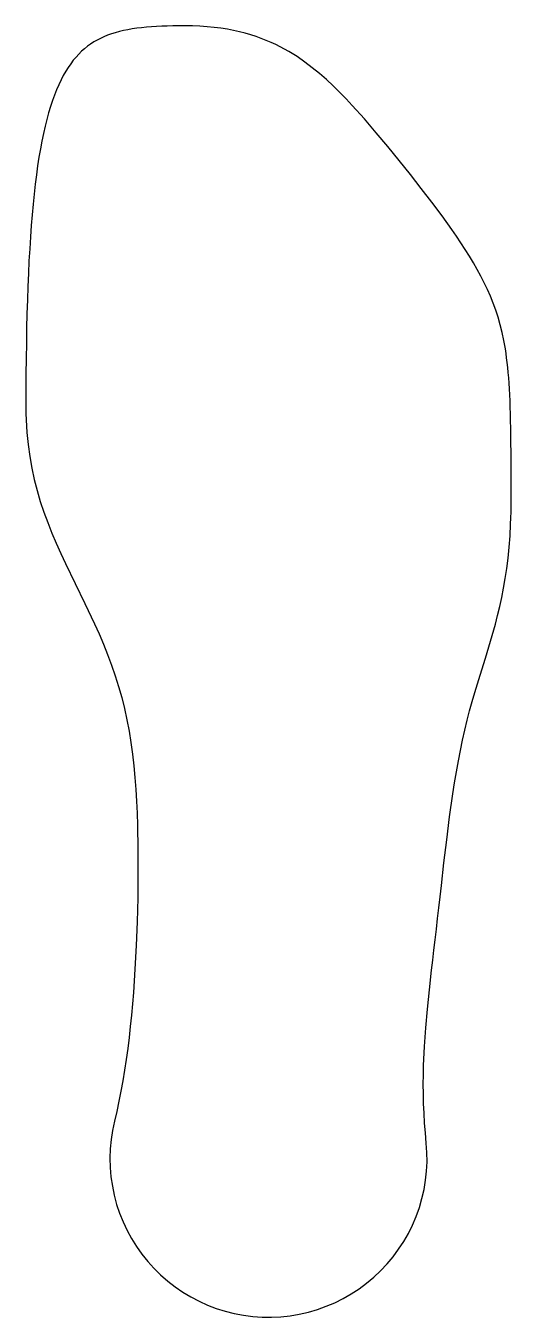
# Model space of a CAD drawing. Extents: x 4 to 104, y 3 to 271.
import ezdxf

# ---------------------------------------------------------------- set-up
doc = ezdxf.new("R2010")
doc.units = 0
doc.layers.get('0').update_dxf_attribs({"linetype": 'CONTINUOUS'})

msp = doc.modelspace()

# ---------------------------------------------------------------- linework, layer by layer
at = {"color": 1}
msp.add_lwpolyline([(21.505167, 41.981844), (21.213917, 40.067305), (21.036067, 38.138918), (20.972267, 36.203407), (21.022667, 34.267487), (21.187137, 32.337917), (21.465087, 30.421387), (21.855567, 28.524587), (22.357207, 26.654117), (22.968257, 24.816487), (23.686607, 23.018067), (24.509747, 21.265137), (25.434817, 19.563797), (26.458587, 17.919957), (27.577507, 16.339347), (28.787677, 14.827467), (30.084897, 13.389577), (31.464637, 12.030667), (32.922107, 10.755477), (34.452227, 9.568447), (36.049677, 8.473697), (37.708897, 7.475057), (39.424117, 6.575977), (41.189367, 5.779607), (42.998497, 5.088707), (44.845217, 4.505667), (46.723107, 4.032557), (48.625627, 3.670987), (50.546157, 3.422217), (52.478017, 3.287137), (54.414467, 3.266237), (56.348797, 3.359537), (58.274257, 3.566707), (60.184147, 3.887047), (62.071837, 4.319437), (63.930737, 4.862397), (65.754387, 5.514007), (67.536447, 6.272017), (69.270707, 7.133787), (70.951147, 8.096307), (72.571897, 9.156247), (74.127337, 10.309907), (75.612037, 11.553277), (77.020847, 12.882017), (78.348857, 14.291527), (79.591447, 15.776877), (80.744297, 17.332917), (81.803387, 18.954227), (82.765037, 20.635157), (83.625887, 22.369877), (84.382967, 24.152337), (85.033627, 25.976327), (85.575607, 27.835517), (86.007007, 29.723427), (86.326347, 31.633477), (86.532517, 33.559047), (86.624817, 35.493417), (86.602817, 37.429861), (86.466717, 39.361635), (86.275807, 41.444823), (86.122237, 43.502982), (86.004757, 45.538367), (85.922157, 47.553206), (85.873157, 49.549719), (85.856557, 51.530142), (85.871057, 53.49671), (85.915457, 55.451643), (86.087797, 59.337645), (86.354887, 63.223334), (86.700207, 67.139166), (87.108157, 71.113707), (87.563157, 75.175501), (87.803427, 77.248045), (88.049507, 79.353392), (88.299817, 81.494124), (88.553907, 83.669897), (88.811387, 85.880228), (89.071857, 88.124636), (89.334927, 90.40264), (89.600197, 92.713755), (90.138157, 97.427157), (90.700097, 102.211771), (91.303647, 107.001475), (91.966187, 111.730631), (92.325027, 114.051991), (92.705137, 116.333598), (93.108847, 118.566719), (93.536177, 120.747807), (93.985717, 122.876594), (94.456107, 124.952811), (94.945947, 126.976189), (95.453847, 128.946462), (95.978127, 130.863761), (96.514627, 132.733247), (97.059297, 134.562821), (97.608257, 136.360322), (98.703697, 139.890465), (99.770097, 143.386391), (100.776567, 146.911357), (101.247627, 148.709022), (101.692667, 150.543972), (102.108527, 152.425471), (102.492027, 154.362782), (102.839987, 156.365168), (103.149227, 158.441893), (103.416577, 160.602219), (103.638977, 162.854935), (103.814427, 165.205138), (103.941497, 167.656319), (103.986497, 168.920868), (104.018797, 170.211974), (104.038297, 171.530074), (104.044297, 172.875597), (104.043927, 175.008784), (104.041927, 177.049036), (104.038927, 179.000155), (104.032927, 180.865923), (104.023927, 182.650145), (104.011227, 184.356604), (103.994127, 185.9891), (103.971927, 187.551417), (103.944027, 189.047358), (103.909827, 190.480708), (103.868627, 191.855261), (103.819827, 193.174815), (103.762727, 194.443049), (103.697127, 195.662749), (103.622827, 196.836298), (103.539527, 197.96609), (103.447127, 199.054518), (103.345447, 200.103976), (103.234257, 201.116858), (103.113377, 202.095557), (102.982607, 203.042464), (102.841757, 203.959982), (102.529047, 205.716399), (102.173687, 207.383955), (101.774567, 208.980589), (101.331607, 210.517912), (100.844767, 212.005522), (100.314017, 213.453001), (99.739327, 214.869955), (99.120667, 216.265974), (98.457997, 217.650633), (97.751677, 219.03092), (97.003327, 220.408865), (96.214817, 221.786009), (95.388027, 223.163908), (94.524827, 224.544104), (93.627087, 225.928137), (92.696687, 227.317564), (91.735517, 228.713919), (89.729487, 231.53076), (87.627747, 234.372565), (85.443827, 237.233797), (83.190807, 240.109557), (80.881747, 242.994947), (78.528767, 245.884887), (76.128887, 248.765427), (73.671047, 251.617257), (71.144167, 254.421007), (69.851177, 255.798467), (68.533227, 257.154057), (67.183417, 258.482567), (65.794817, 259.778787), (64.360477, 261.037527), (62.873487, 262.253557), (61.326907, 263.421677), (59.713677, 264.536807), (58.022167, 265.592707), (57.141907, 266.095837), (56.235877, 266.580987), (55.301977, 267.047127), (54.338117, 267.493157), (53.342227, 267.918057), (52.312217, 268.320717), (51.245987, 268.700097), (50.141467, 269.055127), (48.996557, 269.384747), (47.808957, 269.687797), (46.575217, 269.962477), (45.292187, 270.206797), (43.956777, 270.418847), (42.565887, 270.596687), (41.116427, 270.738387), (39.605327, 270.841987), (38.029477, 270.905587), (36.385787, 270.927187), (35.173757, 270.922187), (33.991487, 270.907087), (32.838867, 270.880487), (31.715757, 270.841287), (30.622017, 270.788387), (29.557517, 270.720587), (28.522127, 270.636687), (27.515707, 270.535597), (26.538127, 270.416137), (25.589257, 270.277187), (24.668967, 270.117577), (23.777107, 269.936187), (22.913567, 269.731837), (22.078207, 269.503397), (21.270877, 269.249707), (20.491087, 268.970267), (19.737287, 268.665107), (19.008367, 268.332437), (18.303217, 267.970367), (17.620767, 267.577027), (16.959897, 267.150537), (16.319547, 266.689057), (15.698607, 266.190687), (15.095997, 265.653547), (14.510607, 265.075797), (13.941367, 264.455537), (13.387177, 263.790907), (12.847347, 263.078907), (12.322137, 262.316027), (11.811657, 261.500657), (11.316049, 260.631207), (10.835408, 259.706067), (10.369859, 258.723657), (9.919519, 257.682377), (9.484502, 256.580637), (9.064927, 255.416847), (8.660913, 254.189407), (8.272577, 252.896727), (7.900029, 251.537207), (7.54339, 250.109267), (7.202779, 248.611307), (6.878312, 247.041747), (6.570112, 245.399857), (6.278074, 243.684727), (6.002019, 241.894997), (5.741765, 240.029277), (5.497144, 238.086217), (5.267968, 236.064482), (5.054063, 233.96269), (4.855249, 231.779478), (4.67135, 229.513494), (4.502187, 227.163366), (4.347581, 224.727743), (4.207357, 222.205259), (4.081331, 219.594549), (3.969327, 216.894254), (3.871167, 214.103018), (3.786677, 211.219473), (3.715677, 208.242262), (3.657977, 205.170019), (3.613417, 202.001386), (3.581807, 198.735002), (3.562967, 195.369509), (3.556767, 191.903536), (3.569687, 190.569132), (3.608117, 189.25181), (3.671557, 187.951139), (3.759537, 186.666689), (4.007126, 184.144682), (4.346981, 181.682306), (4.775196, 179.276079), (5.287861, 176.922514), (5.881077, 174.61812), (6.550903, 172.359354), (7.291485, 170.140695), (8.094631, 167.956791), (8.952099, 165.802963), (9.855659, 163.67453), (10.797077, 161.566812), (11.768117, 159.475128), (13.766117, 155.321142), (15.783787, 151.175129), (17.755247, 146.999646), (18.703007, 144.889139), (19.612587, 142.757185), (20.477527, 140.601644), (21.293377, 138.421219), (22.055687, 136.214613), (22.759997, 133.980528), (23.401857, 131.717667), (23.976867, 129.424776), (24.483877, 127.102401), (24.926707, 124.752756), (25.309557, 122.377997), (25.636637, 119.98028), (25.912127, 117.561758), (26.140247, 115.124586), (26.325177, 112.670923), (26.471127, 110.202919), (26.582287, 107.72273), (26.664487, 105.23275), (26.760087, 100.233228), (26.772187, 95.221479), (26.710287, 90.214083), (26.583817, 85.227625), (26.399047, 80.280626), (26.149807, 75.391249), (25.827837, 70.572943), (25.637017, 68.194616), (25.424947, 65.839071), (25.190587, 63.507978), (24.932917, 61.203001), (24.650917, 58.925825), (24.343547, 56.678114), (24.009787, 54.461538), (23.648457, 52.277502), (23.258197, 50.12628), (22.838387, 48.008467), (22.388517, 45.924726), (21.908037, 43.875707)], close=True, dxfattribs=at)

doc.saveas('drawing.dxf')
